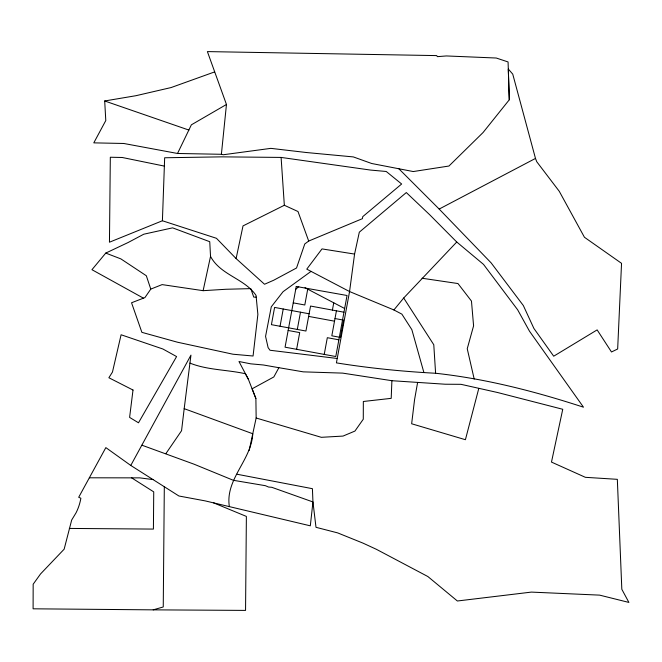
<?xml version="1.0" encoding="UTF-8"?>
<svg xmlns="http://www.w3.org/2000/svg" width="662" height="662" viewBox="0 0 662 662"><rect width="100%" height="100%" fill="white"/><g stroke="black" fill="none" stroke-linecap="round" stroke-linejoin="round"><path stroke-width="0.99" d="M229.342 506.538C225.097 479.114 251.436 460.214 252.768 433.751L184.185 408.661L190.954 355.138L130.778 465.452L178.905 495.995L205.286 500.911L310.312 525.827L312.952 501.953L312.414 488.688L236.872 474.207M164.317 486.736L163.249 606.971L153.187 609.851L33.1 608.808L33.166 584.223L40.556 573.929L64.148 549.187L71.686 520.018L76.105 512.727A52.48 52.48 0 0 0 80.665 499.38L80.855 498.221L78.695 497.278L105.846 447.611L130.778 465.452M162.405 220.76L164.664 157.763L221.77 156.853L281.102 157.424L370.604 170.076L386.236 171.483L401.644 184.003L362.751 216.64L362.412 218.667L308.699 241.051L304.777 243.955L296.535 267.994L273.72 280.225L264.527 284.255L236.111 258.577L216.449 238.295L162.405 220.76L109.453 242.209L110.322 157.242L122.238 157.49L164.366 166.104M391.896 380.708L391.201 398.35L363.339 401.486L363.281 419.212L354.923 431.078L343.032 436.076L321.327 437.317L256.153 418.003L255.888 398.499L252.098 388.809L273.82 376.959L278.884 367.7L303.279 371.854L342.643 373.12L391.896 380.708L445.162 384.225L461.009 384.324L497.659 392.533L562.75 409.282L551.479 462.084L585.382 477.319L617.332 479.329L621.825 589.296L628.9 602.428L599.615 595.13L531.387 592.101L457.376 600.997L427.867 576.536L376.488 549.361L362.966 543.113L337.653 532.893L315.997 527.308L312.952 501.953L271.759 487.298L268.549 487.042L265.396 485.693L233.372 480.306L194.115 464.219L141.966 445.212M221.389 154.287L226.462 104.472L207.388 51.595L436.705 55.6L437.367 56.651L446.387 55.947L496.268 58.024L508.077 61.947L509.293 99.772L483.045 132.549L448.952 166.03L413.253 171.549L371.713 163.506L353.343 156.919L306.44 152.525L270.874 148.362L223.243 154.751L221.389 154.287L177.524 153.476L123.802 143.48L93.797 142.86L105.788 120.55L104.695 100.972L135.95 95.7L171.102 87.558L214.662 71.901M184.185 408.661L181.554 430.722L165.889 453.619M354.575 254.076L349.561 291.545L336.412 362.875C369.346 368.171 402.355 371.481 435.604 373.26C486.065 378.772 535.301 391.457 583.487 407.196L529.501 331.207L517.651 309.799L483.525 264.403L456.747 242.011L429.555 214.612L406.319 192.559L359.317 232.18L354.575 254.076L322.005 248.904L306.771 269.144L349.561 291.545L393.915 309.957L401.875 314.136L411.847 329.651L423.763 372.069M417.598 382.545L414.544 399.807L411.648 423.771L465.411 439.709L478.783 388.428M280.051 326.267L283.228 309.005M297.304 329.444L300.49 312.191M296.617 349.313L299.704 332.597L288.144 330.47M307.714 289.17L304.793 304.992L293.233 302.857M324.231 354.402L327.318 337.694L338.878 339.821M332.407 310.081L333.747 302.799M336.428 310.817L331.819 335.808L340.45 337.397L343.636 320.143L335.005 318.554M210.533 256.401C220.421 275.16 244.568 278.47 256.045 295.409L257.874 314.442L253.066 356.007L232.966 354.22L177.399 342.196L141.883 332.341L131.548 302.766L144.912 297.602L150.779 289.104L162.116 284.61L203.118 290.676L210.533 256.401L209.746 241.704L172.592 227.852L143.762 234.216L128.155 242.499L105.763 253.083L91.952 269.699L143.455 298.165M236.111 258.577L243.012 225.907L284.337 205.27L297.991 211.517L308.699 241.051M249.169 450.466L256.153 418.003M177.524 153.476L191.376 124.82L226.462 104.472M393.915 309.957L403.704 298.008L456.747 242.011M295.724 289.335L298.761 286.596M311.049 271.379L283.071 291.694L271.288 306.804L265.561 336.37L268.11 347.641L270.013 350.256L337.223 358.481M509.293 99.772L508.284 69.022L512.744 74.127L535.484 158.425L439.171 209.06L398.847 168.76M203.118 290.676L225.957 289.269L250.782 288.624L253.761 297.13L256.211 297.13M89.345 477.798L139.765 477.865L153.054 479.594M153.187 609.851L245.552 610.405L246.38 516.418L213.594 502.855M69.32 528.425L153.41 529.079L153.733 491.874L131.556 477.798M422.058 278.239L457.963 283.543L471.468 301.078L473.587 325.845L467.24 348.742L474.199 379.069M278.884 367.7L263.385 364.985L250.699 363.835L238.982 361.51L248.407 379.367L255.888 398.499M343.967 312.207L310.544 306.051L305.935 331.033L271.42 324.67L274.598 307.416L309.113 313.78M308.633 316.403L334.517 321.178M104.695 100.972L188.885 130.075M105.763 253.083L120.848 258.875L146.327 275.748L150.779 289.104M189.944 363.107C207.545 370.157 227.124 369.644 245.445 373.749L248.407 379.367M304.992 287.738L344.645 308.509M439.171 209.06L491.113 262.855L523.344 305.554L533.895 328.435L553.705 356.206L597.141 329.891L611.489 351.977L617.663 348.99L621.544 263.335L584.447 237.269L559.258 191.293L536.741 161.71L535.484 158.425M403.704 298.008L433.784 344.745L435.604 373.26M281.102 157.424L284.337 205.27M133.012 390.034L129.603 417.399L138.49 422.795L176.589 356.57L162.902 349.006L121.096 334.765L112.466 372.061L108.874 377.745L133.012 390.034M296.253 286.472L285.065 347.186L335.791 356.537L347.045 295.492L296.253 286.472"/></g></svg>
